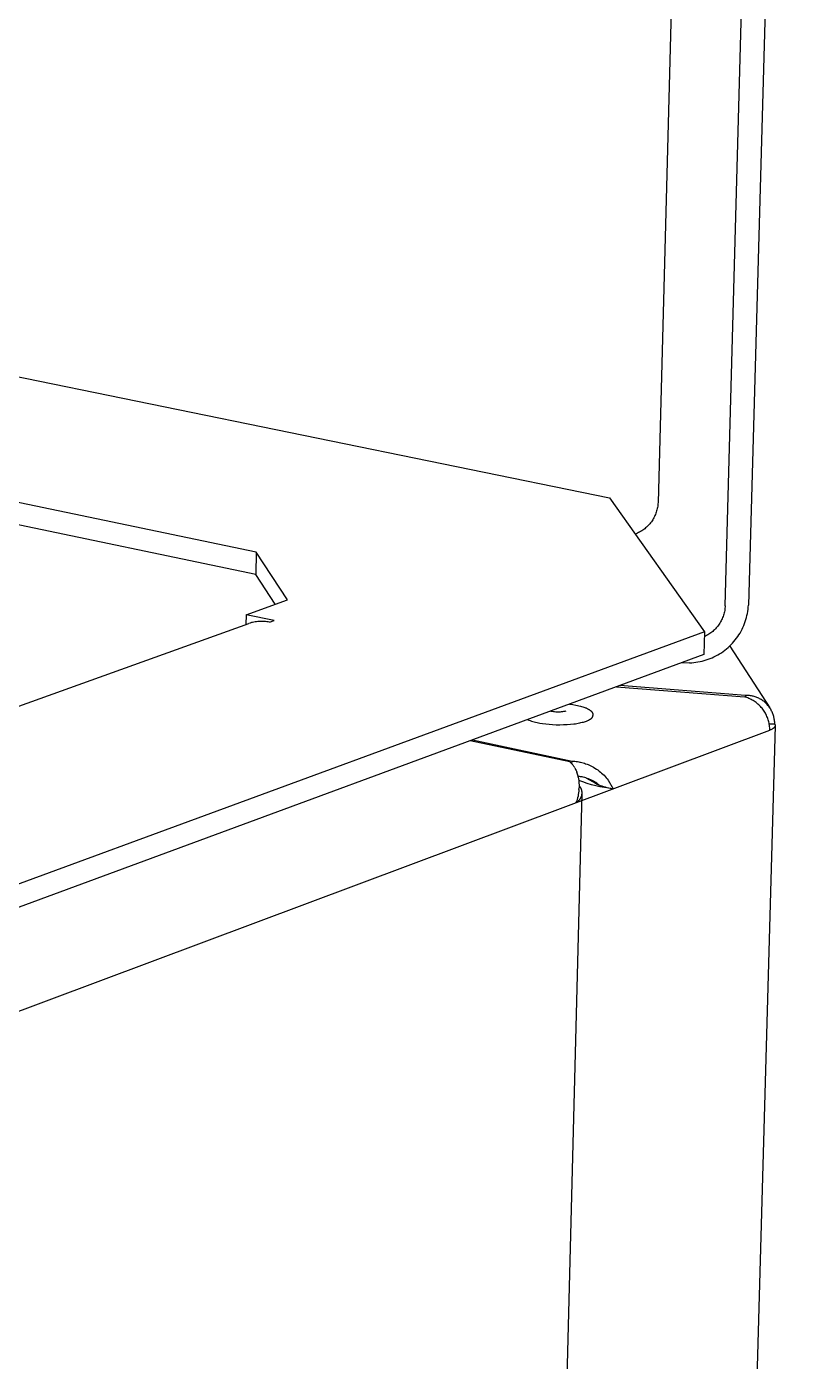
# Model space of a CAD drawing. Header units: millimetres. Extents: x -962 to 3068, y -237 to 2578.
# Drawn here: x 331.7 to 409.3, y 485.2 to 621.1 of the extents above; entities that cross this region are included whole.
import ezdxf

# ---------------------------------------------------------------- set-up
doc = ezdxf.new("R2010")
doc.units = ezdxf.units.MM
doc.header["$MEASUREMENT"] = 0
doc.layers.add('Domyślny', color=7, linetype='Continuous', true_color=0x000000)
doc.layers.add('Utwórz2D linie widoczne', color=7, linetype='Continuous', true_color=0x000000)

msp = doc.modelspace()

# ---------------------------------------------------------------- linework, layer by layer
at = {"layer": 'Domyślny'}
msp.add_line((249.41, 490.34), (407.39, 549.45), dxfattribs=at)
at = {"layer": 'Utwórz2D linie widoczne'}
for p, q in [((399.61, 708.98), (396.01, 572.63)), ((402.85, 562.13), (406.86, 708.22)), ((409.28, 708.28), (405.22, 562.19)), ((249.3, 602.16), (391.06, 573.12)), ((355.08, 567.59), (249.24, 589.68)), ((355.04, 565.3), (249.23, 587.45)), ((391.06, 573.12), (400.75, 559.48)), ((395.98, 572.26), (395.96, 572.14)), ((395.99, 572.38), (395.98, 572.26)), ((396, 572.51), (395.99, 572.38)), ((396.01, 572.63), (396, 572.51)), ((395.47, 570.88), (395.4, 570.77)), ((395.53, 570.98), (395.47, 570.88)), ((395.59, 571.09), (395.53, 570.98)), ((395.65, 571.2), (395.59, 571.09)), ((395.7, 571.31), (395.65, 571.2)), ((395.75, 571.43), (395.7, 571.31)), ((395.79, 571.54), (395.75, 571.43)), ((395.83, 571.66), (395.79, 571.54)), ((395.87, 571.78), (395.83, 571.66)), ((395.9, 571.9), (395.87, 571.78)), ((395.93, 572.02), (395.9, 571.9)), ((395.96, 572.14), (395.93, 572.02)), ((393.8, 569.46), (393.68, 569.42)), ((393.91, 569.51), (393.8, 569.46)), ((394.02, 569.57), (393.91, 569.51)), ((394.13, 569.62), (394.02, 569.57)), ((394.24, 569.68), (394.13, 569.62)), ((394.35, 569.75), (394.24, 569.68)), ((394.45, 569.82), (394.35, 569.75)), ((394.55, 569.89), (394.45, 569.82)), ((394.65, 569.96), (394.55, 569.89)), ((394.74, 570.04), (394.65, 569.96)), ((394.84, 570.12), (394.74, 570.04)), ((394.93, 570.21), (394.84, 570.12)), ((395.01, 570.29), (394.93, 570.21)), ((395.1, 570.39), (395.01, 570.29)), ((395.18, 570.48), (395.1, 570.39)), ((395.26, 570.57), (395.18, 570.48)), ((395.33, 570.67), (395.26, 570.57)), ((395.4, 570.77), (395.33, 570.67)), ((355.08, 567.59), (355.04, 565.3)), ((358.27, 562.73), (355.08, 567.59)), ((357.01, 562.27), (355.04, 565.3)), ((354.05, 561.21), (358.27, 562.73)), ((402.74, 561.39), (402.71, 561.27)), ((402.77, 561.51), (402.74, 561.39)), ((402.8, 561.63), (402.77, 561.51)), ((402.82, 561.75), (402.8, 561.63)), ((402.83, 561.88), (402.82, 561.75)), ((402.84, 562), (402.83, 561.88)), ((402.85, 562.13), (402.84, 562)), ((405.07, 561.13), (405.12, 561.34)), ((405.12, 561.34), (405.15, 561.55)), ((405.15, 561.55), (405.18, 561.77)), ((405.18, 561.77), (405.2, 561.98)), ((405.2, 561.98), (405.22, 562.19)), ((248.9, 522.48), (354.34, 560.32)), ((354.05, 561.21), (354.03, 560.21)), ((356.9, 560.61), (354.05, 561.21)), ((354.46, 560.36), (354.34, 560.32)), ((354.59, 560.4), (354.46, 560.36)), ((354.72, 560.43), (354.59, 560.4)), ((354.85, 560.46), (354.72, 560.43)), ((354.98, 560.48), (354.85, 560.46)), ((355.11, 560.5), (354.98, 560.48)), ((355.24, 560.52), (355.11, 560.5)), ((355.38, 560.53), (355.24, 560.52)), ((355.51, 560.53), (355.38, 560.53)), ((355.64, 560.53), (355.51, 560.53)), ((355.77, 560.53), (355.64, 560.53)), ((355.91, 560.52), (355.77, 560.53)), ((356.04, 560.51), (355.91, 560.52)), ((356.17, 560.49), (356.04, 560.51)), ((356.3, 560.47), (356.17, 560.49)), ((356.43, 560.44), (356.3, 560.47)), ((356.43, 560.44), (356.9, 560.61)), ((402.01, 559.95), (401.93, 559.86)), ((402.09, 560.05), (402.01, 559.95)), ((402.17, 560.15), (402.09, 560.05)), ((402.24, 560.25), (402.17, 560.15)), ((402.31, 560.36), (402.24, 560.25)), ((402.37, 560.47), (402.31, 560.36)), ((402.43, 560.57), (402.37, 560.47)), ((402.49, 560.69), (402.43, 560.57)), ((402.54, 560.8), (402.49, 560.69)), ((402.59, 560.91), (402.54, 560.8)), ((402.63, 561.03), (402.59, 560.91)), ((402.67, 561.15), (402.63, 561.03)), ((402.71, 561.27), (402.67, 561.15)), ((404.66, 559.91), (404.75, 560.11)), ((404.75, 560.11), (404.83, 560.31)), ((404.83, 560.31), (404.9, 560.51)), ((404.9, 560.51), (404.96, 560.72)), ((404.96, 560.72), (405.02, 560.92)), ((405.02, 560.92), (405.07, 561.13)), ((400.75, 559.48), (253.96, 505.5)), ((400.75, 559.48), (400.69, 557.16)), ((400.85, 559.03), (400.74, 558.98)), ((400.96, 559.09), (400.85, 559.03)), ((401.07, 559.15), (400.96, 559.09)), ((401.17, 559.22), (401.07, 559.15)), ((401.28, 559.28), (401.17, 559.22)), ((401.38, 559.36), (401.28, 559.28)), ((401.48, 559.43), (401.38, 559.36)), ((401.58, 559.51), (401.48, 559.43)), ((401.67, 559.59), (401.58, 559.51)), ((401.76, 559.68), (401.67, 559.59)), ((401.85, 559.77), (401.76, 559.68)), ((401.93, 559.86), (401.85, 559.77)), ((403.74, 558.47), (403.88, 558.64)), ((403.88, 558.64), (404.01, 558.81)), ((404.01, 558.81), (404.13, 558.98)), ((404.13, 558.98), (404.25, 559.16)), ((404.25, 559.16), (404.36, 559.34)), ((404.36, 559.34), (404.47, 559.53)), ((404.47, 559.53), (404.57, 559.72)), ((404.57, 559.72), (404.66, 559.91)), ((402.09, 557.11), (402.28, 557.22)), ((402.28, 557.22), (402.46, 557.34)), ((402.46, 557.34), (402.63, 557.46)), ((402.63, 557.46), (402.81, 557.59)), ((402.81, 557.59), (402.97, 557.72)), ((402.97, 557.72), (403.14, 557.86)), ((403.14, 557.86), (403.3, 558.01)), ((403.3, 558.01), (403.45, 558.16)), ((403.31, 558.02), (407.41, 551.71)), ((403.45, 558.16), (403.6, 558.31)), ((403.6, 558.31), (403.74, 558.47)), ((400.69, 557.16), (253.94, 503.02)), ((399.23, 556.31), (398.32, 556.29)), ((399.23, 556.31), (399.44, 556.32)), ((399.44, 556.32), (399.65, 556.34)), ((399.65, 556.34), (399.87, 556.37)), ((399.87, 556.37), (400.08, 556.4)), ((400.08, 556.4), (400.29, 556.44)), ((400.29, 556.44), (400.5, 556.49)), ((400.5, 556.49), (400.71, 556.54)), ((400.71, 556.54), (400.91, 556.6)), ((400.91, 556.6), (401.12, 556.67)), ((401.12, 556.67), (401.32, 556.74)), ((401.32, 556.74), (401.51, 556.83)), ((401.51, 556.83), (401.71, 556.92)), ((401.71, 556.92), (401.9, 557.01)), ((401.9, 557.01), (402.09, 557.11)), ((391.78, 553.87), (404.81, 552.84)), ((404.93, 552.98), (392.13, 554)), ((386.99, 552.1), (387.32, 552.06)), ((387.32, 552.06), (387.64, 552)), ((387.64, 552), (387.8, 551.97)), ((387.8, 551.97), (387.95, 551.93)), ((387.95, 551.93), (388.11, 551.9)), ((388.11, 551.9), (388.23, 551.86)), ((388.23, 551.86), (388.35, 551.83)), ((388.35, 551.83), (388.46, 551.79)), ((388.46, 551.79), (388.57, 551.75)), ((404.92, 552.8), (404.81, 552.84)), ((404.93, 552.98), (404.92, 552.81)), ((405.04, 552.77), (404.92, 552.8)), ((405.03, 552.99), (404.93, 552.98)), ((405.12, 552.98), (405.03, 552.99)), ((405.15, 552.73), (405.04, 552.77)), ((405.22, 552.98), (405.12, 552.98)), ((405.26, 552.68), (405.15, 552.73)), ((405.32, 552.97), (405.22, 552.98)), ((405.37, 552.63), (405.26, 552.68)), ((405.42, 552.96), (405.32, 552.97)), ((405.48, 552.58), (405.37, 552.63)), ((405.52, 552.94), (405.42, 552.96)), ((405.59, 552.52), (405.48, 552.58)), ((405.62, 552.92), (405.52, 552.94)), ((405.69, 552.46), (405.59, 552.52)), ((405.71, 552.9), (405.62, 552.92)), ((405.79, 552.4), (405.69, 552.46)), ((405.81, 552.87), (405.71, 552.9)), ((405.89, 552.33), (405.79, 552.4)), ((405.9, 552.85), (405.81, 552.87)), ((405.99, 552.26), (405.89, 552.33)), ((406, 552.81), (405.9, 552.85)), ((406.09, 552.19), (405.99, 552.26)), ((406.09, 552.78), (406, 552.81)), ((406.18, 552.74), (406.09, 552.78)), ((406.18, 552.11), (406.09, 552.19)), ((406.27, 552.7), (406.18, 552.74)), ((406.27, 552.03), (406.18, 552.11)), ((406.36, 552.65), (406.27, 552.7)), ((406.36, 551.95), (406.27, 552.03)), ((406.44, 552.61), (406.36, 552.65)), ((406.44, 551.86), (406.36, 551.95)), ((406.53, 552.56), (406.44, 552.61)), ((406.52, 551.77), (406.44, 551.86)), ((406.61, 552.5), (406.53, 552.56)), ((406.69, 552.45), (406.61, 552.5)), ((406.77, 552.39), (406.69, 552.45)), ((406.85, 552.33), (406.77, 552.39)), ((406.92, 552.26), (406.85, 552.33)), ((407, 552.19), (406.92, 552.26)), ((407.07, 552.12), (407, 552.19)), ((407.14, 552.05), (407.07, 552.12)), ((407.2, 551.98), (407.14, 552.05)), ((407.26, 551.9), (407.2, 551.98)), ((407.32, 551.82), (407.26, 551.9)), ((407.38, 551.74), (407.32, 551.82)), ((382.72, 550.53), (382.85, 550.47)), ((382.85, 550.47), (382.99, 550.42)), ((382.99, 550.42), (383.12, 550.38)), ((385.09, 551.4), (385.13, 551.39)), ((385.13, 551.39), (385.24, 551.37)), ((385.24, 551.37), (385.36, 551.35)), ((385.36, 551.35), (385.48, 551.34)), ((385.48, 551.34), (385.6, 551.33)), ((385.6, 551.33), (385.72, 551.33)), ((385.72, 551.33), (385.83, 551.32)), ((385.83, 551.32), (385.95, 551.33)), ((385.95, 551.33), (386.07, 551.33)), ((386.07, 551.33), (386.19, 551.34)), ((386.19, 551.34), (386.31, 551.36)), ((386.31, 551.36), (386.42, 551.38)), ((386.42, 551.38), (386.54, 551.4)), ((386.54, 551.4), (386.65, 551.42)), ((388.57, 551.75), (388.63, 551.73)), ((388.63, 551.73), (388.68, 551.71)), ((388.68, 551.71), (388.73, 551.68)), ((388.73, 551.68), (388.79, 551.66)), ((388.79, 551.66), (388.83, 551.64)), ((388.79, 550.4), (388.86, 550.43)), ((388.83, 551.64), (388.87, 551.62)), ((388.86, 550.43), (388.92, 550.46)), ((388.87, 551.62), (388.91, 551.6)), ((388.91, 551.6), (388.95, 551.57)), ((388.92, 550.46), (388.95, 550.48)), ((388.95, 551.57), (388.99, 551.55)), ((388.95, 550.48), (388.98, 550.49)), ((388.98, 550.49), (389.01, 550.51)), ((388.99, 551.55), (389.03, 551.53)), ((389.01, 550.51), (389.04, 550.53)), ((389.03, 551.53), (389.07, 551.5)), ((389.04, 550.53), (389.07, 550.54)), ((389.07, 551.5), (389.09, 551.49)), ((389.07, 550.54), (389.1, 550.56)), ((389.09, 551.49), (389.11, 551.47)), ((389.1, 550.56), (389.12, 550.58)), ((389.11, 551.47), (389.14, 551.45)), ((389.12, 550.58), (389.15, 550.59)), ((389.14, 551.45), (389.15, 551.44)), ((389.15, 551.44), (389.17, 551.42)), ((389.15, 550.59), (389.17, 550.61)), ((389.17, 551.42), (389.18, 551.41)), ((389.17, 550.61), (389.19, 550.63)), ((389.18, 551.41), (389.19, 551.4)), ((389.19, 551.4), (389.21, 551.38)), ((389.19, 550.63), (389.22, 550.64)), ((389.21, 551.38), (389.22, 551.37)), ((389.22, 551.37), (389.23, 551.36)), ((389.22, 550.64), (389.23, 550.65)), ((389.23, 551.36), (389.24, 551.35)), ((389.23, 550.65), (389.24, 550.66)), ((389.24, 551.35), (389.26, 551.33)), ((389.24, 550.67), (389.25, 550.68)), ((389.24, 550.66), (389.24, 550.67)), ((389.25, 550.68), (389.26, 550.69)), ((389.26, 551.33), (389.27, 551.32)), ((389.26, 550.69), (389.27, 550.7)), ((389.27, 551.32), (389.28, 551.31)), ((389.27, 550.7), (389.28, 550.71)), ((389.28, 551.31), (389.29, 551.29)), ((389.28, 550.71), (389.29, 550.72)), ((389.29, 551.29), (389.3, 551.28)), ((389.29, 550.72), (389.3, 550.73)), ((389.3, 551.28), (389.31, 551.26)), ((389.3, 550.74), (389.31, 550.75)), ((389.3, 550.73), (389.3, 550.74)), ((389.31, 551.26), (389.31, 551.25)), ((389.31, 551.25), (389.32, 551.23)), ((389.31, 550.75), (389.32, 550.76)), ((389.32, 551.23), (389.33, 551.22)), ((389.32, 550.76), (389.32, 550.77)), ((389.32, 550.77), (389.33, 550.77)), ((389.33, 551.22), (389.34, 551.2)), ((389.33, 550.77), (389.34, 550.78)), ((389.34, 551.2), (389.35, 551.19)), ((389.34, 550.79), (389.35, 550.8)), ((389.34, 550.78), (389.34, 550.79)), ((389.35, 551.19), (389.35, 551.17)), ((389.35, 551.17), (389.35, 551.16)), ((389.35, 551.16), (389.36, 551.15)), ((389.35, 550.82), (389.36, 550.83)), ((389.35, 550.81), (389.35, 550.82)), ((389.35, 550.8), (389.35, 550.81)), ((389.36, 551.15), (389.36, 551.15)), ((389.36, 551.15), (389.36, 551.14)), ((389.36, 551.14), (389.36, 551.13)), ((389.36, 551.13), (389.37, 551.12)), ((389.36, 550.84), (389.37, 550.85)), ((389.36, 550.83), (389.36, 550.84)), ((389.37, 551.12), (389.37, 551.11)), ((389.37, 551.11), (389.37, 551.11)), ((389.37, 551.11), (389.37, 551.1)), ((389.37, 551.1), (389.37, 551.09)), ((389.37, 551.09), (389.38, 551.08)), ((389.37, 550.89), (389.38, 550.9)), ((389.37, 550.88), (389.37, 550.89)), ((389.37, 550.89), (389.37, 550.89)), ((389.37, 550.87), (389.37, 550.88)), ((389.37, 550.88), (389.37, 550.88)), ((389.37, 550.86), (389.37, 550.87)), ((389.37, 550.87), (389.37, 550.87)), ((389.37, 550.85), (389.37, 550.86)), ((389.38, 551.08), (389.38, 551.07)), ((389.38, 551.07), (389.38, 551.07)), ((389.38, 551.07), (389.38, 551.06)), ((389.38, 551.06), (389.38, 551.05)), ((389.38, 551.05), (389.38, 551.04)), ((389.38, 551.04), (389.38, 551.03)), ((389.38, 551.03), (389.38, 551.02)), ((389.38, 551.02), (389.38, 551.01)), ((389.38, 551.01), (389.38, 551.01)), ((389.38, 551.01), (389.38, 550.93)), ((389.38, 550.92), (389.38, 550.93)), ((389.38, 550.93), (389.38, 550.93)), ((389.38, 550.91), (389.38, 550.92)), ((389.38, 550.92), (389.38, 550.92)), ((389.38, 550.9), (389.38, 550.91)), ((389.38, 550.91), (389.38, 550.91)), ((389.38, 550.9), (389.38, 550.9)), ((406.6, 551.68), (406.52, 551.77)), ((406.68, 551.59), (406.6, 551.68)), ((406.75, 551.49), (406.68, 551.59)), ((406.82, 551.39), (406.75, 551.49)), ((406.88, 551.29), (406.82, 551.39)), ((406.94, 551.18), (406.88, 551.29)), ((407, 551.08), (406.94, 551.18)), ((407.05, 550.97), (407, 551.08)), ((407.1, 550.86), (407.05, 550.97)), ((407.15, 550.75), (407.1, 550.86)), ((407.19, 550.64), (407.15, 550.75)), ((407.23, 550.52), (407.19, 550.64)), ((407.26, 550.41), (407.23, 550.52)), ((407.44, 551.66), (407.38, 551.74)), ((407.49, 551.58), (407.44, 551.66)), ((407.54, 551.49), (407.49, 551.58)), ((407.58, 551.4), (407.54, 551.49)), ((407.63, 551.31), (407.58, 551.4)), ((407.67, 551.22), (407.63, 551.31)), ((407.7, 551.13), (407.67, 551.22)), ((407.74, 551.04), (407.7, 551.13)), ((407.77, 550.94), (407.74, 551.04)), ((407.79, 550.85), (407.77, 550.94)), ((407.82, 550.75), (407.79, 550.85)), ((407.84, 550.66), (407.82, 550.75)), ((407.85, 550.56), (407.84, 550.66)), ((407.87, 550.46), (407.85, 550.56)), ((407.88, 550.36), (407.87, 550.46)), ((383.12, 550.38), (383.26, 550.33)), ((383.26, 550.33), (383.4, 550.3)), ((383.4, 550.3), (383.54, 550.26)), ((383.54, 550.26), (383.69, 550.23)), ((383.69, 550.23), (383.96, 550.18)), ((383.96, 550.18), (384.26, 550.13)), ((384.26, 550.13), (384.58, 550.09)), ((384.58, 550.09), (384.92, 550.06)), ((384.92, 550.06), (385.27, 550.03)), ((385.27, 550.03), (385.64, 550.01)), ((385.64, 550.01), (386.01, 550.01)), ((386.01, 550.01), (386.38, 550.02)), ((386.38, 550.02), (386.74, 550.03)), ((386.74, 550.03), (387.1, 550.06)), ((387.1, 550.06), (387.43, 550.09)), ((387.43, 550.09), (387.59, 550.11)), ((387.59, 550.11), (387.74, 550.14)), ((387.74, 550.14), (387.89, 550.16)), ((387.89, 550.16), (388.03, 550.19)), ((388.03, 550.19), (388.16, 550.22)), ((388.16, 550.22), (388.29, 550.25)), ((388.29, 550.25), (388.41, 550.28)), ((388.41, 550.28), (388.52, 550.31)), ((388.52, 550.31), (388.62, 550.34)), ((388.62, 550.34), (388.72, 550.38)), ((388.72, 550.38), (388.79, 550.4)), ((407.94, 549.9), (392.68, 9.78)), ((407.29, 550.29), (407.26, 550.41)), ((407.32, 550.17), (407.29, 550.29)), ((407.34, 550.05), (407.32, 550.17)), ((407.89, 550.07), (407.33, 550.05)), ((407.36, 549.93), (407.34, 550.05)), ((407.38, 549.81), (407.36, 549.93)), ((407.39, 549.69), (407.38, 549.81)), ((407.39, 549.57), (407.39, 549.69)), ((407.39, 549.45), (407.39, 549.57)), ((407.43, 549.47), (407.39, 549.45)), ((407.47, 549.48), (407.43, 549.47)), ((407.51, 549.5), (407.47, 549.48)), ((407.55, 549.52), (407.51, 549.5)), ((407.58, 549.53), (407.55, 549.52)), ((407.62, 549.55), (407.58, 549.53)), ((407.65, 549.57), (407.62, 549.55)), ((407.68, 549.59), (407.65, 549.57)), ((407.71, 549.61), (407.68, 549.59)), ((407.74, 549.62), (407.71, 549.61)), ((407.75, 549.63), (407.74, 549.62)), ((407.76, 549.64), (407.75, 549.63)), ((407.78, 549.65), (407.76, 549.64)), ((407.79, 549.66), (407.78, 549.65)), ((407.8, 549.67), (407.79, 549.66)), ((407.81, 549.68), (407.8, 549.67)), ((407.82, 549.69), (407.81, 549.68)), ((407.83, 549.7), (407.82, 549.69)), ((407.84, 549.71), (407.83, 549.7)), ((407.85, 549.72), (407.84, 549.71)), ((407.86, 549.73), (407.85, 549.72)), ((407.87, 549.74), (407.86, 549.73)), ((407.88, 549.76), (407.87, 549.75)), ((407.87, 549.75), (407.87, 549.74)), ((407.89, 550.26), (407.88, 550.36)), ((407.89, 549.77), (407.88, 549.76)), ((407.89, 550.16), (407.89, 550.26)), ((407.89, 550.07), (407.89, 550.16)), ((407.89, 550.07), (407.9, 550.06)), ((407.9, 549.78), (407.89, 549.77)), ((407.9, 550.06), (407.9, 550.05)), ((407.9, 550.05), (407.91, 550.04)), ((407.91, 549.8), (407.9, 549.8)), ((407.9, 549.8), (407.9, 549.79)), ((407.9, 549.79), (407.9, 549.79)), ((407.9, 549.79), (407.9, 549.78)), ((407.91, 550.04), (407.91, 550.03)), ((407.91, 550.03), (407.91, 550.03)), ((407.91, 550.03), (407.91, 550.02)), ((407.91, 550.02), (407.92, 550.02)), ((407.92, 549.82), (407.91, 549.82)), ((407.91, 549.82), (407.91, 549.81)), ((407.91, 549.81), (407.91, 549.81)), ((407.91, 549.81), (407.91, 549.8)), ((407.92, 550.02), (407.92, 550.01)), ((407.92, 550.01), (407.92, 550.01)), ((407.92, 550.01), (407.92, 550)), ((407.92, 550), (407.92, 550)), ((407.92, 550), (407.93, 549.99)), ((407.93, 549.85), (407.92, 549.84)), ((407.92, 549.84), (407.92, 549.84)), ((407.92, 549.84), (407.92, 549.83)), ((407.92, 549.83), (407.92, 549.83)), ((407.92, 549.83), (407.92, 549.82)), ((407.93, 549.99), (407.93, 549.99)), ((407.93, 549.99), (407.93, 549.98)), ((407.93, 549.98), (407.93, 549.97)), ((407.93, 549.97), (407.93, 549.97)), ((407.93, 549.97), (407.93, 549.96)), ((407.93, 549.96), (407.93, 549.96)), ((407.93, 549.96), (407.93, 549.95)), ((407.93, 549.95), (407.93, 549.95)), ((407.93, 549.95), (407.94, 549.94)), ((407.94, 549.89), (407.93, 549.88)), ((407.93, 549.88), (407.93, 549.88)), ((407.93, 549.88), (407.93, 549.87)), ((407.93, 549.87), (407.93, 549.87)), ((407.93, 549.87), (407.93, 549.86)), ((407.93, 549.86), (407.93, 549.86)), ((407.93, 549.86), (407.93, 549.85)), ((407.93, 549.85), (407.93, 549.85)), ((407.94, 549.94), (407.94, 549.94)), ((407.94, 549.94), (407.94, 549.93)), ((407.94, 549.93), (407.94, 549.93)), ((407.94, 549.93), (407.94, 549.92)), ((407.94, 549.92), (407.94, 549.92)), ((407.94, 549.92), (407.94, 549.91)), ((407.94, 549.91), (407.94, 549.91)), ((407.94, 549.91), (407.94, 549.9)), ((407.94, 549.9), (407.94, 549.9)), ((407.94, 549.9), (407.94, 549.89)), ((407.94, 549.89), (407.94, 549.89)), ((387.02, 546.22), (376.88, 548.38)), ((377.12, 548.46), (387.25, 546.31)), ((387.02, 546.22), (387.05, 546.19)), ((387.05, 546.19), (387.09, 546.17)), ((387.09, 546.17), (387.12, 546.14)), ((387.12, 546.14), (387.16, 546.11)), ((387.16, 546.11), (387.19, 546.08)), ((387.19, 546.08), (387.22, 546.04)), ((387.22, 546.04), (387.25, 546.01)), ((387.24, 546.02), (387.25, 546.31)), ((387.25, 546.31), (387.39, 546.3)), ((387.25, 546.01), (387.28, 545.98)), ((387.33, 545.92), (387.28, 545.98)), ((387.37, 545.87), (387.33, 545.92)), ((387.41, 545.81), (387.37, 545.87)), ((387.39, 546.3), (387.53, 546.29)), ((387.45, 545.75), (387.41, 545.81)), ((387.49, 545.69), (387.45, 545.75)), ((387.53, 545.63), (387.49, 545.69)), ((387.53, 546.29), (387.68, 546.27)), ((387.53, 545.63), (387.57, 545.54)), ((387.57, 545.54), (387.62, 545.45)), ((387.62, 545.45), (387.66, 545.36)), ((387.66, 545.36), (387.7, 545.27)), ((387.68, 546.27), (387.82, 546.25)), ((387.7, 545.27), (387.73, 545.18)), ((387.77, 545.08), (387.73, 545.18)), ((387.8, 544.97), (387.77, 545.08)), ((387.82, 546.25), (387.96, 546.23)), ((387.96, 546.23), (388.04, 546.21)), ((388.04, 546.21), (388.13, 546.19)), ((388.13, 546.19), (388.26, 546.16)), ((388.26, 546.16), (388.39, 546.12)), ((388.39, 546.12), (388.52, 546.09)), ((388.52, 546.09), (388.64, 546.04)), ((388.64, 546.04), (388.78, 545.99)), ((388.78, 545.99), (388.91, 545.94)), ((388.91, 545.94), (389.04, 545.88)), ((389.04, 545.88), (389.16, 545.82)), ((389.16, 545.82), (389.29, 545.76)), ((389.29, 545.76), (389.44, 545.68)), ((389.44, 545.68), (389.59, 545.59)), ((389.59, 545.59), (389.74, 545.49)), ((389.74, 545.49), (389.88, 545.4)), ((389.88, 545.4), (390.02, 545.29)), ((390.02, 545.29), (390.15, 545.19)), ((390.15, 545.19), (390.27, 545.08)), ((390.27, 545.08), (390.39, 544.97)), ((387.83, 544.86), (387.8, 544.97)), ((387.86, 544.76), (387.83, 544.86)), ((387.88, 544.65), (387.86, 544.76)), ((388, 544.73), (387.86, 544.75)), ((387.88, 544.65), (387.91, 544.5)), ((387.91, 544.5), (387.93, 544.34)), ((387.93, 544.34), (387.95, 544.19)), ((388.36, 544.18), (387.93, 544.33)), ((387.95, 544.19), (387.96, 544.04)), ((387.96, 544.04), (387.97, 543.88)), ((387.97, 543.88), (387.97, 543.73)), ((387.97, 543.81), (387.99, 543.78)), ((387.97, 543.73), (387.97, 543.57)), ((387.99, 543.78), (388.02, 543.75)), ((388.13, 544.71), (388, 544.73)), ((388.02, 543.75), (388.04, 543.72)), ((388.04, 543.72), (388.06, 543.68)), ((388.06, 543.68), (388.08, 543.65)), ((388.08, 543.65), (388.1, 543.62)), ((388.27, 544.69), (388.13, 544.71)), ((388.4, 544.66), (388.27, 544.69)), ((388.79, 544.03), (388.36, 544.18)), ((388.54, 544.62), (388.4, 544.66)), ((388.67, 544.59), (388.54, 544.62)), ((388.8, 544.54), (388.67, 544.59)), ((388.73, 544.56), (389.64, 544.04)), ((389.22, 543.9), (388.79, 544.03)), ((388.93, 544.49), (388.8, 544.54)), ((389.06, 544.44), (388.93, 544.49)), ((389.18, 544.39), (389.06, 544.44)), ((389.31, 544.33), (389.18, 544.39)), ((389.66, 543.79), (389.22, 543.9)), ((389.43, 544.26), (389.31, 544.33)), ((389.55, 544.19), (389.43, 544.26)), ((389.66, 544.12), (389.55, 544.19)), ((389.64, 544.04), (389.8, 543.97)), ((389.78, 544.04), (389.66, 544.12)), ((390.1, 543.69), (389.66, 543.79)), ((389.89, 543.96), (389.78, 544.04)), ((389.8, 543.97), (389.96, 543.9)), ((390, 543.88), (389.89, 543.96)), ((389.96, 543.9), (390.12, 543.83)), ((390.55, 543.61), (390.1, 543.69)), ((390.12, 543.83), (390.29, 543.77)), ((390.29, 543.77), (390.46, 543.71)), ((390.39, 544.97), (390.51, 544.86)), ((390.46, 543.71), (390.63, 543.67)), ((390.51, 544.86), (390.63, 544.74)), ((390.63, 544.74), (390.74, 544.61)), ((390.63, 543.67), (390.8, 543.62)), ((390.74, 544.61), (390.84, 544.49)), ((390.84, 544.49), (390.94, 544.36)), ((390.94, 544.36), (391.44, 543.49)), ((388.25, 543.03), (374.4, -2.46)), ((387.78, 542.4), (387.73, 542.24)), ((387.82, 542.57), (387.78, 542.4)), ((387.86, 542.74), (387.82, 542.57)), ((387.89, 542.9), (387.86, 542.74)), ((387.92, 543.07), (387.89, 542.9)), ((387.92, 542.27), (387.89, 542.24)), ((387.94, 543.24), (387.92, 543.07)), ((387.95, 542.3), (387.92, 542.27)), ((387.96, 543.41), (387.94, 543.24)), ((387.98, 542.33), (387.95, 542.3)), ((387.96, 543.41), (387.97, 543.57)), ((388, 542.36), (387.98, 542.33)), ((388.02, 542.39), (388, 542.36)), ((388.05, 542.42), (388.02, 542.39)), ((388.07, 542.45), (388.05, 542.42)), ((388.09, 542.49), (388.07, 542.45)), ((388.11, 542.52), (388.09, 542.49)), ((388.1, 543.62), (388.12, 543.58)), ((388.13, 542.56), (388.11, 542.52)), ((388.12, 543.58), (388.14, 543.54)), ((388.14, 542.59), (388.13, 542.56)), ((388.14, 543.54), (388.15, 543.51)), ((388.16, 542.63), (388.14, 542.59)), ((388.15, 543.51), (388.17, 543.47)), ((388.17, 542.66), (388.16, 542.63)), ((388.17, 543.47), (388.18, 543.44)), ((388.19, 542.7), (388.17, 542.66)), ((388.18, 543.44), (388.19, 543.4)), ((388.19, 543.4), (388.2, 543.36)), ((388.2, 542.74), (388.19, 542.7)), ((388.2, 543.36), (388.21, 543.32)), ((388.21, 542.78), (388.2, 542.74)), ((388.21, 543.32), (388.22, 543.28)), ((388.22, 542.82), (388.21, 542.78)), ((388.22, 543.28), (388.23, 543.25)), ((388.23, 542.89), (388.22, 542.85)), ((388.22, 542.85), (388.22, 542.82)), ((388.23, 543.25), (388.24, 543.21)), ((388.24, 542.93), (388.23, 542.89)), ((388.24, 543.21), (388.24, 543.17)), ((388.24, 543.17), (388.24, 543.13)), ((388.24, 543.13), (388.24, 543.09)), ((388.24, 543.09), (388.24, 543.05)), ((388.24, 543.05), (388.24, 543.01)), ((388.24, 543.01), (388.24, 542.97)), ((388.24, 542.97), (388.24, 542.93)), ((390.99, 543.54), (390.55, 543.61)), ((390.8, 543.62), (390.98, 543.58)), ((390.98, 543.58), (391.44, 543.49)), ((391.44, 543.49), (390.99, 543.54)), ((387.68, 542.08), (387.73, 542.24)), ((387.71, 542.1), (387.68, 542.08)), ((387.74, 542.12), (387.71, 542.1)), ((387.77, 542.14), (387.74, 542.12)), ((387.81, 542.16), (387.77, 542.14)), ((387.84, 542.19), (387.81, 542.16)), ((387.87, 542.21), (387.84, 542.19)), ((387.89, 542.24), (387.87, 542.21))]:
    msp.add_line(p, q, dxfattribs=at)

doc.saveas('drawing.dxf')
